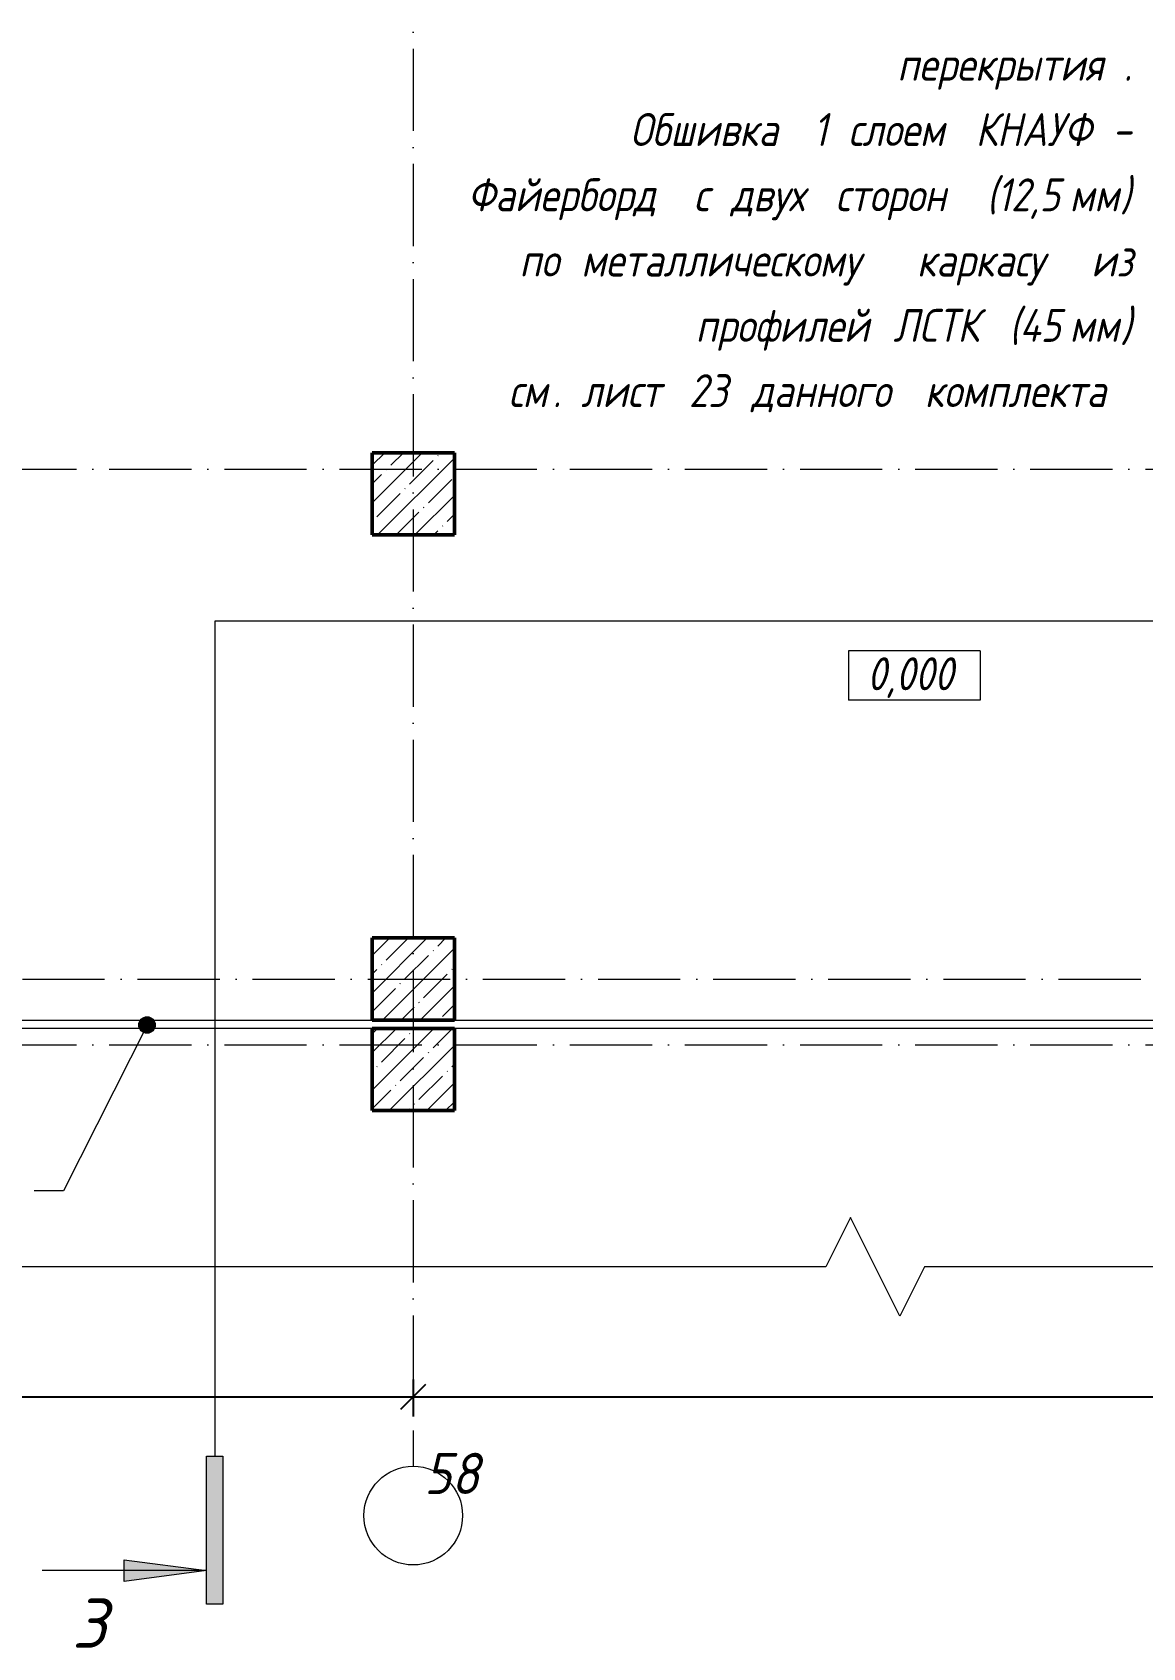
# Model space of a CAD drawing. Header units: millimetres. Extents: x -401725 to 250493, y 305116 to 802890.
# Drawn here: x -94167 to -87415, y 583883 to 593703 of the extents above; entities that cross this region are included whole.
import ezdxf

# ---------------------------------------------------------------- set-up
doc = ezdxf.new("R2010")
doc.units = ezdxf.units.MM
doc.linetypes.add('50_200_ШТРИХ_1Т_ш5_п1_п1_', pattern=[700, 500, -100, 0, -100])
for name, color, linetype, lineweight in [('A-____-____-DIMS', 7, 'Continuous', 9), ('A-DETL-GENF-OTLN', 7, 'Continuous', 9), ('A-FLOR-____-OTLN', 7, 'Continuous', 9), ('G-____-____-DIMS', 7, 'Continuous', 9), ('G-____-____-SYMB', 7, 'Continuous', 9), ('G-____-____-TEXT', 7, 'Continuous', 9), ('S-COLS-____-MCUT', 7, 'Continuous', 50), ('S-COLS-____-OTLN', 7, 'Continuous', 9), ('S-GRID-____-IDEN', 7, 'Continuous', 9), ('S-GRID-____-OTLN-1', 7, '50_200_ШТРИХ_1Т_ш5_п1_п1_', 9)]:
    doc.layers.add(name, color=color, linetype=linetype, lineweight=lineweight)
doc.layers.add('G-____-____-SYMB-1', color=9, linetype='Continuous', lineweight=9, true_color=0x808080)
doc.styles.add('ISOCPEUR_I', font='isocpeui.ttf', dxfattribs={"width": 0.9, "height": 2.5})
doc.styles.add('ISOCPEUR_I_12', font='isocpeui.ttf', dxfattribs={"width": 0.9, "height": 180})
doc.styles.add('ISOCPEUR_I_13', font='isocpeui.ttf', dxfattribs={"height": 300})
doc.styles.add('ISOCPEUR_I_2', font='isocpeui.ttf', dxfattribs={"width": 0.85, "height": 2.3})
doc.dimstyles.new('ISO-2_5_0_9К_БОЛЬШОЙ_ОСИ', dxfattribs={"dimscale": 304.8, "dimtxt": 248.995294, "dimasz": 0.492126, "dimexe": 0.393701, "dimexo": 0, "dimgap": 0, "dimtad": 1, "dimdec": 0, "dimzin": 0, "dimdsep": 46, "dimtxsty": 'ISOCPEUR_I', "dimblk1": 'OBLIQUE', "dimblk2": 'OBLIQUE', "dimsah": 1, "dimcen": 0.09, "dimdle": 0.393701, "dimazin": 0, "dimtfac": 1, "dimtdec": 4, "dimtix": 1, "dimtmove": 0, "dimatfit": 3, "dimfxl": 1, "dimtvp": 1, "dimtolj": 1, "dimtzin": 0, "dimarcsym": 2})

# ---------------------------------------------------------------- blocks, each defined once
blk = doc.blocks.new('BSC_Колонна _Прямоугольная - 500х500-V48-АР1_Кладочный план 1 этажа в осях 1-64_Ю-ЯЯ')
at = {"layer": 'S-COLS-____-OTLN'}
h = blk.add_hatch(dxfattribs=at)
h.set_pattern_fill('FP_48', color=256, style=0, pattern_type=2)
h.set_pattern_definition([(45, (-83150, -42681.04), (-114.04925, 114.04925), []), (45, (-83035.95, -42681.04), (-114.04925, 114.04925), [201.613, -40.323, 3.353, -36.97])])
h.paths.add_polyline_path([(-250, -250), (250, -250), (250, 250), (-250, 250)], flags=0)
at = {"layer": 'S-COLS-____-MCUT'}
for p, q in [((250, 250), (-250, 250)), ((-250, 250), (-250, -250)), ((250, -250), (250, 250)), ((-250, -250), (250, -250))]:
    blk.add_line(p, q, dxfattribs=at)
blk = doc.blocks.new('BSC_Колонна _Прямоугольная - 500х500-V68-АР1_Кладочный план 1 этажа в осях 1-64_Ю-ЯЯ')
at = {"layer": 'S-COLS-____-OTLN'}
h = blk.add_hatch(dxfattribs=at)
h.set_pattern_fill('FP_68', color=256, style=0, pattern_type=2)
h.set_pattern_definition([(45, (-83150, -46181.04), (-114.04925, 114.04925), []), (45, (-83035.95, -46181.04), (-114.04925, 114.04925), [201.613, -40.323, 3.353, -36.97])])
h.paths.add_polyline_path([(-250, -250), (250, -250), (250, 250), (-250, 250)], flags=0)
at = {"layer": 'S-COLS-____-MCUT'}
for p, q in [((250, 250), (-250, 250)), ((-250, 250), (-250, -250)), ((250, -250), (250, 250)), ((-250, -250), (250, -250))]:
    blk.add_line(p, q, dxfattribs=at)
blk = doc.blocks.new('BSC_Колонна _Прямоугольная - 500х500-V152-АР1_Кладочный план 1 этажа в осях 1-64_Ю-ЯЯ')
at = {"layer": 'S-COLS-____-OTLN'}
h = blk.add_hatch(dxfattribs=at)
h.set_pattern_fill('FP_156', color=256, style=0, pattern_type=2)
h.set_pattern_definition([(45, (-83150, -43231.04), (-114.04925, 114.04925), []), (45, (-83035.95, -43231.04), (-114.04925, 114.04925), [201.613, -40.323, 3.353, -36.97])])
h.paths.add_polyline_path([(-250, -250), (250, -250), (250, 250), (-250, 250)], flags=0)
at = {"layer": 'S-COLS-____-MCUT'}
for p, q in [((250, 250), (-250, 250)), ((-250, 250), (-250, -250)), ((250, -250), (250, 250)), ((-250, -250), (250, -250))]:
    blk.add_line(p, q, dxfattribs=at)
blk = doc.blocks.new('DET_L_Линия разрыва - М100-27489994-АР1_Кладочный план 1 этажа в осях 1-64_Ю-ЯЯ')
at = {"layer": 'A-DETL-GENF-OTLN'}
for p, q in [((16000, 300), (15850, 0)), ((16300, -300), (16000, 300)), ((15850, 0), (0, 0)), ((16450, 0), (16300, -300)), ((32300, 0), (16450, 0))]:
    blk.add_line(p, q, dxfattribs=at)
blk = doc.blocks.new('Ось сетки - Круг_Ø6_00__ISO-2_5_0_9K_-25732049-АР1_Кладочный план 1 этажа в осях 1-64_Ю-ЯЯ')
at = {"layer": 'S-GRID-____-IDEN'}
blk.add_circle((0, 0), 3, dxfattribs=at)
blk = doc.blocks.new('Разрез - Концевая часть разреза-18266132-АР1_Кладочный план 1 этажа в осях 1-64_Ю-ЯЯ')
at = {"layer": 'G-____-____-SYMB'}
for points in [[(0, 0.5), (0, -0.5), (-9, -0.5), (-9, 0.5)], [(-6.292, -5.5), (-7.609, -5.5), (-6.95, -0.5)]]:
    blk.add_hatch(color=256, dxfattribs=at).paths.add_polyline_path(points, flags=0)
for p, q in [((0, 0.5), (-9, 0.5)), ((-9, 0.5), (-9, -0.5)), ((0, -0.5), (0, 0.5)), ((-9, -0.5), (0, -0.5)), ((-6.95, -0.5), (-7.609, -5.5)), ((-6.95, -0.5), (-6.95, -10.5)), ((-6.292, -5.5), (-6.95, -0.5)), ((-7.609, -5.5), (-6.292, -5.5))]:
    blk.add_line(p, q, dxfattribs=at)
blk = doc.blocks.new('Высотные отметки - 9_5х3_5_h_-17668430-АР1_Кладочный план 1 этажа в осях 1-64_Ю-ЯЯ')
at = {"layer": 'G-____-____-DIMS'}
for p, q in [((-4, 3), (-4, 0)), ((4, 3), (-4, 3)), ((4, 3), (4, 0)), ((4, 0), (-4, 0))]:
    blk.add_line(p, q, dxfattribs=at)
blk = doc.blocks.new('_Oblique')
at = {"color": 0, "linetype": 'ByBlock', "lineweight": -2}
blk.add_line((-0.5, -0.5), (0.5, 0.5), dxfattribs=at)
blk = doc.blocks.new('*D13259')
at = {"layer": 'A-____-____-DIMS', "color": 0, "lineweight": -2, "transparency": 16777216}
for p, q in [((-97250.7, 585513.9), (-97250.7, 585287.9)), ((-91850.7, 585513.9), (-91850.7, 585287.9)), ((-97370.7, 585407.9), (-91730.7, 585407.9))]:
    blk.add_line(p, q, dxfattribs=at)
at = {"layer": 'Defpoints', "color": 0, "transparency": 16777216}
for p in [(-97250.7, 585513.9), (-91850.7, 585513.9), (-91850.7, 585407.9)]:
    blk.add_point(p, dxfattribs=at)
at = {"layer": 'A-____-____-DIMS', "color": 0, "lineweight": -2, "transparency": 16777216, "xscale": 150, "yscale": 150, "zscale": 150, "rotation": 180}
blk.add_blockref('_Oblique', (-97250.7, 585407.9), dxfattribs=at)
at = {"layer": 'A-____-____-DIMS', "color": 0, "lineweight": -2, "transparency": 16777216, "xscale": 150, "yscale": 150, "zscale": 150}
blk.add_blockref('_Oblique', (-91850.7, 585407.9), dxfattribs=at)
at = {"layer": 'A-____-____-DIMS', "color": 0, "transparency": 16777216, "insert": (-94550.7, 585409.1), "char_height": 2.5, "width": 781.462, "attachment_point": 5, "style": 'ISOCPEUR_I'}
blk.add_mtext('\\A1;5400', dxfattribs=at)
blk = doc.blocks.new('*D13260')
at = {"layer": 'A-____-____-DIMS', "color": 0, "lineweight": -2, "transparency": 16777216}
for p, q in [((-91850.7, 585513.9), (-91850.7, 585287.9)), ((-85900.7, 585513.9), (-85900.7, 585287.9)), ((-91970.7, 585407.9), (-85780.7, 585407.9))]:
    blk.add_line(p, q, dxfattribs=at)
at = {"layer": 'Defpoints', "color": 0, "transparency": 16777216}
for p in [(-91850.7, 585513.9), (-85900.7, 585513.9), (-85900.7, 585407.9)]:
    blk.add_point(p, dxfattribs=at)
at = {"layer": 'A-____-____-DIMS', "color": 0, "lineweight": -2, "transparency": 16777216, "xscale": 150, "yscale": 150, "zscale": 150, "rotation": 180}
blk.add_blockref('_Oblique', (-91850.7, 585407.9), dxfattribs=at)
at = {"layer": 'A-____-____-DIMS', "color": 0, "lineweight": -2, "transparency": 16777216, "xscale": 150, "yscale": 150, "zscale": 150}
blk.add_blockref('_Oblique', (-85900.7, 585407.9), dxfattribs=at)
at = {"layer": 'A-____-____-DIMS', "color": 0, "transparency": 16777216, "insert": (-88875.7, 585409.1), "char_height": 2.5, "width": 758.478, "attachment_point": 5, "style": 'ISOCPEUR_I'}
blk.add_mtext('\\A1;5950', dxfattribs=at)

msp = doc.modelspace()

# ---------------------------------------------------------------- hatches: boundary and pattern name
at = {"layer": 'G-____-____-TEXT'}
h = msp.add_hatch(color=256, dxfattribs=at)
edge = h.paths.add_edge_path(flags=0)
edge.add_arc((-93469.6389, 587667.9705), 50, 0, 360)

# ---------------------------------------------------------------- linework, layer by layer
at = {"layer": 'A-FLOR-____-OTLN'}
for p, q in [((-97000.7357, 587697.5526), (-92100.7357, 587697.5526)), ((-91600.7357, 587697.5526), (-86250.7357, 587697.5526)), ((-92100.7357, 587647.5526), (-97000.7357, 587647.5526)), ((-86250.7357, 587647.5526), (-91600.7357, 587647.5526))]:
    msp.add_line(p, q, dxfattribs=at)
at = {"layer": 'G-____-____-SYMB-1'}
for p, q in [((-93057.738, 590122.8368), (-93057.738, 585046.3275)), ((-76252.5357, 590122.8368), (-93057.738, 590122.8368))]:
    msp.add_line(p, q, dxfattribs=at)
at = {"layer": 'G-____-____-TEXT'}
for p, q in [((-93469.6389, 587667.9705), (-93976.6954, 586660.5871)), ((-93976.6954, 586660.5871), (-94156.3834, 586660.5871))]:
    msp.add_line(p, q, dxfattribs=at)
msp.add_circle((-93469.6389, 587667.9705), 50, dxfattribs=at)
at = {"layer": 'S-GRID-____-OTLN-1'}
for p, q in [((-91850.7357, 635609.362), (-91850.7357, 584985.5274)), ((-105600.7357, 591047.5526), (-84681.9484, 591047.5526)), ((-100528.4212, 587947.5526), (-71067.4994, 587947.5526)), ((-105600.7357, 587547.5526), (-70926.3291, 587547.5526))]:
    msp.add_line(p, q, dxfattribs=at)

# ---------------------------------------------------------------- block references
at = {"layer": 'A-DETL-GENF-OTLN'}
msp.add_blockref('DET_L_Линия разрыва - М100-27489994-АР1_Кладочный план 1 этажа в осях 1-64_Ю-ЯЯ', (-105190.7357, 586197.5526), dxfattribs=at)
at = {"layer": 'G-____-____-DIMS', "xscale": 99.99999999999993, "yscale": 99.99999999999993, "zscale": 99.99999999999993}
msp.add_blockref('Высотные отметки - 9_5х3_5_h_-17668430-АР1_Кладочный план 1 этажа в осях 1-64_Ю-ЯЯ', (-88803.2606, 589641.9703), dxfattribs=at)
at = {"layer": 'G-____-____-SYMB', "extrusion": (0, 0, -1), "xscale": 99.99999999999993, "yscale": 99.99999999999993, "zscale": 99.99999999999993, "rotation": 90.00000000000053}
msp.add_blockref('Разрез - Концевая часть разреза-18266132-АР1_Кладочный план 1 этажа в осях 1-64_Ю-ЯЯ', (93057.738, 585046.3275), dxfattribs=at)
at = {"layer": 'S-COLS-____-OTLN'}
for name, p in [('BSC_Колонна _Прямоугольная - 500х500-V68-АР1_Кладочный план 1 этажа в осях 1-64_Ю-ЯЯ', (-91850.7357, 590897.5526)), ('BSC_Колонна _Прямоугольная - 500х500-V152-АР1_Кладочный план 1 этажа в осях 1-64_Ю-ЯЯ', (-91850.7357, 587947.5526)), ('BSC_Колонна _Прямоугольная - 500х500-V48-АР1_Кладочный план 1 этажа в осях 1-64_Ю-ЯЯ', (-91850.7357, 587397.5526))]:
    msp.add_blockref(name, p, dxfattribs=at)
at = {"layer": 'S-GRID-____-IDEN', "xscale": 99.99999999999993, "yscale": 99.99999999999993, "zscale": 99.99999999999993, "rotation": 180}
msp.add_blockref('Ось сетки - Круг_Ø6_00__ISO-2_5_0_9K_-25732049-АР1_Кладочный план 1 этажа в осях 1-64_Ю-ЯЯ', (-91850.7357, 584685.5274), dxfattribs=at)

# ---------------------------------------------------------------- texts
at = {"layer": 'G-____-____-DIMS', "insert": (-89090.0937, 589903.2614), "char_height": 200, "width": 688.399425, "attachment_point": 1, "line_spacing_factor": 1.149209, "style": 'ISOCPEUR_I_2'}
msp.add_mtext('0,000', dxfattribs=at)
at = {"layer": 'G-____-____-SYMB', "insert": (-93926.8377, 584181.5092), "char_height": 300, "width": 256.54, "attachment_point": 1, "style": 'ISOCPEUR_I_13'}
msp.add_mtext('\\fISOCPEUR|b0|i1|c204|p34|;3', dxfattribs=at)
at = {"layer": 'G-____-____-TEXT', "char_height": 200, "attachment_point": 1, "style": 'ISOCPEUR_I_2'}
for s, insert, width in [('перекрытия', (-88907.0357, 593608.8638), 1666.708312), ('\\fISOCPEUR|b0|i1|c204|p34|;\\W.9;.', (-87531.8638, 593608.8638), 72.151875), ('Обшивка', (-90532.2388, 593211.9888), 1219.366687), (' 1 ', (-89526.1607, 593211.9888), 389.620125), ('КНАУФ', (-88430.7857, 593211.9888), 1002.911062), ('слоем', (-89204.692, 593211.9888), 800.885813), ('\\fISOCPEUR|b0|i1|c204|p34|;\\W.9;-', (-87603.3013, 593211.9888), 158.734125), ('Файерборд', (-91520.4576, 592815.1138), 1529.61975), (' (12,5', (-88472.4576, 592815.1138), 743.164312), (') ', (-87549.7232, 592815.1138), 93.797437), ('\\fISOCPEUR|b0|i1|c204|p34|;\\W.9;с', (-90145.2857, 592815.1138), 137.088562), ('двух', (-89919.067, 592815.1138), 634.9365), ('сторон', (-89282.0826, 592815.1138), 981.2655), ('мм', (-87859.2857, 592815.1138), 375.18975), ('из', (-87728.317, 592418.2388), 310.253063), ('по', (-91204.942, 592418.2388), 317.46825), ('металлическому', (-90829.8951, 592418.2388), 2337.72075), ('каркасу', (-88787.9732, 592418.2388), 1147.214813), ('профилей', (-90133.3795, 592021.3638), 1320.379312), ('ЛСТК', (-88930.8482, 592021.3638), 721.51875), (' (45', (-88335.5357, 592021.3638), 577.215), ('\\fISOCPEUR|b0|i1|c204|p34|;\\W.9;)', (-87549.7232, 592021.3638), 93.797437), ('мм', (-87859.2857, 592021.3638), 375.18975), (' 23 ', (-90282.2076, 591624.4888), 591.645375), ('см', (-91270.4263, 591624.4888), 324.683438), ('лист', (-90829.8951, 591624.4888), 663.79725), ('данного', (-89794.0513, 591624.4888), 1139.999625), ('комплекта', (-88740.3482, 591624.4888), 1536.834938), ('. ', (-91002.5357, 591624.4888), 209.240438)]:
    msp.add_mtext(s, dxfattribs=dict(at, insert=insert, width=width))
at = {"layer": 'S-GRID-____-IDEN', "insert": (-91783.4423, 585066.7148), "char_height": 250, "width": 404.0505, "attachment_point": 1, "style": 'ISOCPEUR_I_12'}
msp.add_mtext('58', dxfattribs=at)

# ---------------------------------------------------------------- dimensions: what is measured, and where the dimension line sits
at = {"layer": 'A-____-____-DIMS'}
for base, p1, p2, override, picture, middle in [((-91850.7357, 585407.8811), (-97250.7357, 585513.9472), (-91850.7357, 585513.9472), {"dimpost": '<>', "dimfxl": 5400}, '*D13259', (-94550.7357, 585409.1311)), ((-85900.7357, 585407.8811), (-91850.7357, 585513.9472), (-85900.7357, 585513.9472), {"dimpost": '<>', "dimfxl": 5950}, '*D13260', (-88875.7357, 585409.1311))]:
    dim = msp.add_linear_dim(base=base, p1=p1, p2=p2, dimstyle='ISO-2_5_0_9К_БОЛЬШОЙ_ОСИ', override=override, dxfattribs=at)
    dim.commit()
    dim.dimension.update_dxf_attribs({"geometry": picture, "text_midpoint": middle})

doc.saveas('drawing.dxf')
